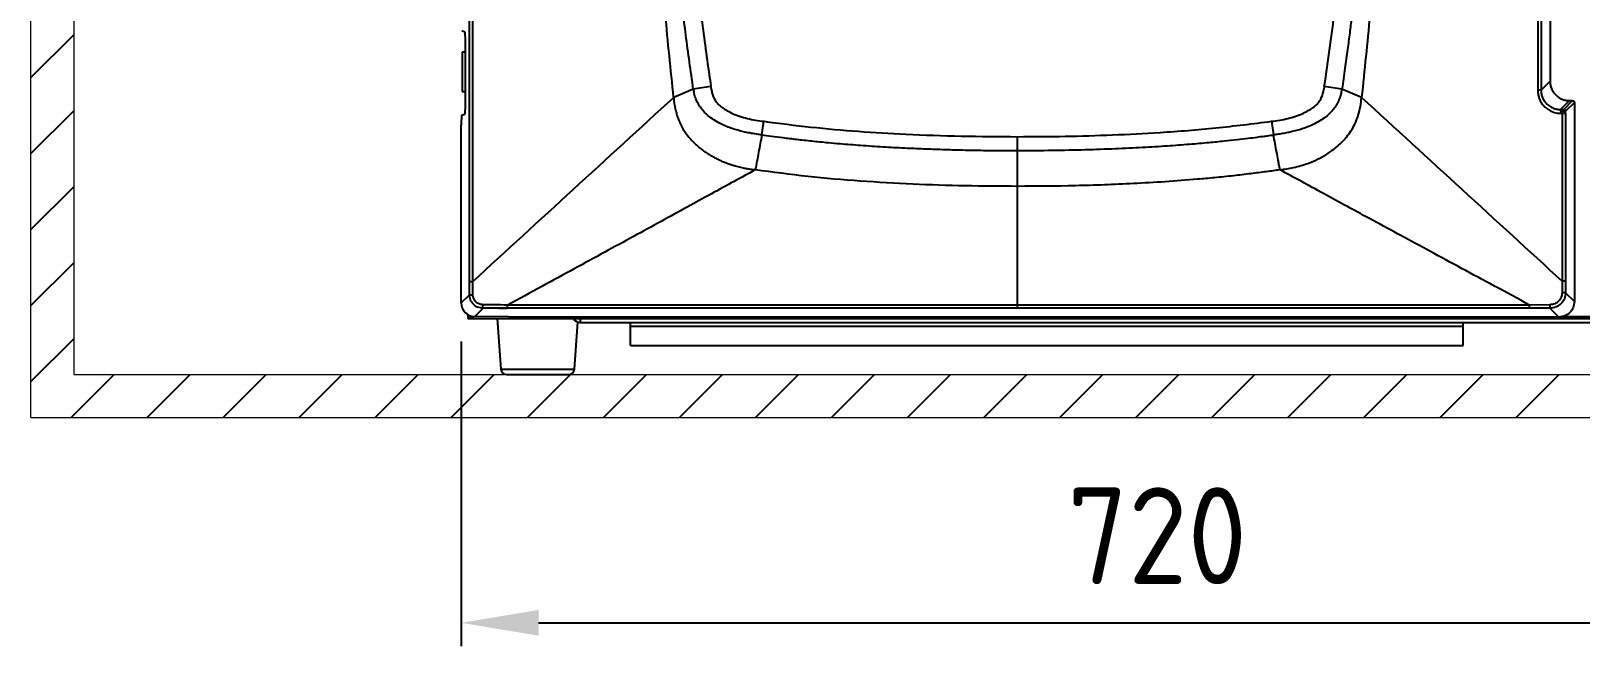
# Model space of a CAD drawing. Header units: millimetres. Extents: x 0 to 4395, y 0 to 3090.
# Drawn here: x 1617 to 2418, y 669 to 987 of the extents above; entities that cross this region are included whole.
import ezdxf

# ---------------------------------------------------------------- set-up
doc = ezdxf.new("R2010")
doc.units = ezdxf.units.MM
doc.header["$LTSCALE"] = 10
doc.header["$PDSIZE"] = -1
doc.linetypes.add('HIDDEN', pattern=[1.905, 1.27, -0.635])
doc.layers.add('D', color=102, linetype='Continuous')
doc.layers.add('H', color=2, linetype='HIDDEN')
doc.layers.add('S', color=4, linetype='Continuous', lineweight=15)
doc.styles.add('STU25', font='isocp2.shx')
doc.dimstyles.new('STU25', dxfattribs={"dimscale": 20, "dimtxt": 2.5, "dimasz": 2, "dimexe": 0.6, "dimexo": 1, "dimgap": 1, "dimtad": 1, "dimdsep": 46, "dimtxsty": 'STU25', "dimcen": 2, "dimazin": 2, "dimtfac": 1, "dimtmove": 0, "dimatfit": 3, "dimfxl": 0, "dimtolj": 1, "dimtzin": 0, "dimarcsym": 0})

# ---------------------------------------------------------------- blocks, each defined once
blk = doc.blocks.new('*D11')
at = {"layer": 'D', "color": 0, "lineweight": -2}
for p, q in [((1839.67, 826.21), (1839.67, 668.83)), ((2558.67, 819.13), (2558.67, 668.83)), ((1879.67, 680.83), (2518.67, 680.83))]:
    blk.add_line(p, q, dxfattribs=at)
at = {"layer": 'D', "color": 0}
for points in [[(1879.67, 687.49), (1879.67, 674.16), (1839.67, 680.83)], [(2518.67, 674.16), (2518.67, 687.49), (2558.67, 680.83)]]:
    blk.add_solid(points, dxfattribs=at)
at = {"layer": 'Defpoints', "color": 0}
for p in [(1839.67, 846.21), (2558.67, 839.13), (2558.67, 680.83)]:
    blk.add_point(p, dxfattribs=at)
at = {"layer": 'D', "color": 0, "insert": (2199.17, 725.83), "char_height": 50, "attachment_point": 5, "style": 'STU25'}
blk.add_mtext('\\A1;720', dxfattribs=at)

msp = doc.modelspace()

# ---------------------------------------------------------------- hatches: boundary and pattern name
at = {"layer": 'H', "ltscale": 5}
h = msp.add_hatch(dxfattribs=at)
h.set_pattern_fill('ANSI31', color=256, scale=222.222222, style=0)
h.set_pattern_definition([(45, (193650.744, 13626.528), (-19.641855, 19.641855), [])])
h.paths.add_polyline_path([(1617.451, 786.911), (1617.451, 1468.353), (2680.894, 1468.353), (2680.894, 786.911)])
h.paths.add_polyline_path([(1639.673, 1446.133), (1639.673, 809.133), (2658.672, 809.133), (2658.672, 1446.133)], flags=16)

# ---------------------------------------------------------------- linework, layer by layer
at = {"color": 7, "linetype": 'Continuous', "lineweight": 25}
for p, q in [((2395.693, 1018.256), (2395.688, 956.095)), ((2402.064, 1020.833), (2402.064, 960.751)), ((1841.603, 986.177), (1839.932, 986.733)), ((1841.862, 948.819), (1841.862, 981.153)), ((1840.172, 975.883), (1840.172, 955.383)), ((1840.172, 975.883), (1841.862, 975.883)), ((2402.064, 960.751), (2397.411, 956.098)), ((1840.172, 955.383), (1841.862, 955.383)), ((1959.548, 956.682), (1949.467, 952.397)), ((1968.67, 958.084), (1959.548, 956.683)), ((1968.915, 956.544), (1968.67, 958.084)), ((2285.472, 958.084), (2285.226, 956.544)), ((2294.593, 956.683), (2285.472, 958.084)), ((2304.677, 952.395), (2294.593, 956.682)), ((2412.1, 950.715), (2407.539, 946.154)), ((2407.824, 944.145), (2408.344, 944.149)), ((2408.347, 944.149), (2408.33, 857.397)), ((2409.122, 946.214), (2413.623, 950.715)), ((2410.126, 945.211), (2414.626, 949.711)), ((2412.1, 950.715), (2413.623, 950.715)), ((2414.626, 949.711), (2414.626, 846.887)), ((1839.673, 846.2), (1839.673, 938.209)), ((1839.932, 943.238), (1841.603, 943.794)), ((1994.945, 933.006), (1995.936, 940.026)), ((2258.204, 940.026), (2259.195, 933.006)), ((2127.071, 906.423), (2127.072, 924.939)), ((2127.071, 845.012), (2127.073, 906.423)), ((1845.69, 850.39), (1845.652, 857.247)), ((2408.33, 857.397), (2408.299, 851.405)), ((1839.673, 846.2), (1843.907, 850.433)), ((2410.075, 851.439), (2414.626, 846.887)), ((1846.645, 839.121), (1850.939, 843.415)), ((2127.071, 845.012), (1863.626, 845.075)), ((2391.511, 845.076), (2127.071, 845.012)), ((2127.071, 843.441), (2127.071, 845.012)), ((2402.126, 845.212), (2391.511, 845.076)), ((2402.038, 843.418), (2406.597, 838.858)), ((1843.172, 840.08), (1843.172, 839.143)), ((1844.182, 839.143), (1843.172, 839.143)), ((1843.172, 839.133), (1843.172, 838.133)), ((1844.182, 839.133), (1843.172, 839.133)), ((1843.172, 838.133), (1844.182, 838.133)), ((1843.672, 839.133), (1843.672, 839.143)), ((1844.182, 839.143), (1844.182, 838.133)), ((1844.182, 838.133), (2437.172, 838.133)), ((1881.439, 838.858), (1846.645, 839.121)), ((1858.247, 838.133), (1860.214, 811.909)), ((2406.597, 838.858), (1881.439, 838.858)), ((1898.13, 811.909), (1899.96, 836.312)), ((1900.96, 836.133), (1901.172, 836.133)), ((1901.172, 836.133), (2501.172, 836.133)), ((1927.172, 834.123), (1927.172, 836.133)), ((1927.172, 834.123), (2357.172, 834.123)), ((1927.172, 824.133), (1927.172, 834.123)), ((2357.172, 834.123), (2357.172, 836.133)), ((2357.172, 824.133), (2357.172, 834.123)), ((1927.172, 824.133), (2357.172, 824.133))]:
    msp.add_line(p, q, dxfattribs=at)
at = {"color": 8, "linetype": 'Continuous', "lineweight": 25}
for p, q in [((1844.182, 839.592), (1844.182, 839.143)), ((1844.182, 839.143), (1846.147, 839.143)), ((1900.96, 836.138), (1900.96, 836.133)), ((1901.172, 838.133), (1901.172, 836.133)), ((2408.033, 839.143), (2437.289, 839.143)), ((1860.214, 811.909), (1879.172, 811.909)), ((1879.172, 811.909), (1898.13, 811.909))]:
    msp.add_line(p, q, dxfattribs=at)
at = {"color": 7, "linetype": 'Continuous', "lineweight": 25, "flags": 128}
for points in [[(2407.539, 946.154), (2407.832, 946.156), (2408.062, 946.158)], [(2410.069, 944.15), (2410.021, 944.15), (2409.916, 944.15), (2409.755, 944.15), (2409.545, 944.149), (2409.29, 944.149), (2408.999, 944.149), (2408.681, 944.149), (2408.344, 944.149)], [(2410.069, 944.15), (2410.071, 895.569), (2410.072, 857.399)], [(2127.071, 924.939), (2127.071, 925.831), (2127.071, 926.724), (2127.071, 927.618), (2127.071, 928.512), (2127.071, 929.406), (2127.071, 930.301), (2127.071, 931.196), (2127.071, 932.09)], [(1843.91, 857.249), (1843.958, 857.248), (1844.065, 857.248), (1844.227, 857.248), (1844.44, 857.247), (1844.697, 857.247), (1844.991, 857.247), (1845.312, 857.247), (1845.652, 857.247)], [(2410.072, 857.399), (2410.024, 857.398), (2409.917, 857.398), (2409.755, 857.398), (2409.542, 857.398), (2409.285, 857.397), (2408.991, 857.397), (2408.67, 857.397), (2408.33, 857.397)], [(1899.903, 836.268), (1900.316, 836.183), (1900.96, 836.133)]]:
    msp.add_lwpolyline(points, dxfattribs=at)
at = {"color": 7, "linetype": 'Continuous', "lineweight": 25}
for centre, radius, start, end in [((2403.616, 944.573), 4.23, 354.198875, 21.949433), ((2404.141, 944.577), 4.228, 354.197556, 21.958247), ((2157.919, 844.787), 233.591, 359.666845, 0.070906), ((2391.087, 844.859), 11.045, 352.502811, 1.828977), ((1901.172, 840.333), 4.2, 211.588136, 270), ((1863.205, 812.133), 3, 184.289153, 270), ((1895.138, 812.133), 3, 270, 355.710847)]:
    msp.add_arc(centre, radius, start, end, dxfattribs=at)
for centre, major_axis, ratio, start_param, end_param in [((1841.598, 981.153), (0, 5.025), 0.0524078, 4.712389, 6.265732), ((1841.598, 948.819), (0, 5.025), 0.0524078, 3.1590459, 4.712389), ((1839.937, 938.214), (0, 5.025), 0.0525534, 0.0175027, 1.571778), ((1846.665, 846.166), (-1.961, 6.771), 0.9911126, 1.2865146, 2.8545719)]:
    msp.add_ellipse(centre, major_axis=major_axis, ratio=ratio, start_param=start_param, end_param=end_param, dxfattribs=at)
for points, knots in [([(1949.399, 952.383), (1947.904, 966.734), (1944.917, 995.406), (1941.745, 1038.494), (1939.755, 1081.582), (1938.773, 1124.664), (1938.15, 1181.594), (1938.107, 1252.397), (1938.137, 1308.84), (1938.152, 1337.069)], [0, 0, 0, 0, 0.112406, 0.2245659, 0.3365327, 0.4484103, 0.5602748, 0.7800741, 1, 1, 1, 1]), ([(2315.989, 1337.069), (2315.998, 1313.115), (2316.016, 1265.218), (2316.039, 1193.388), (2315.549, 1131.407), (2314.305, 1079.264), (2312.296, 1036.944), (2309.15, 994.625), (2306.213, 966.463), (2304.744, 952.368)], [0, 0, 0, 0, 0.1866101, 0.3731314, 0.5595788, 0.6694613, 0.7794353, 0.8895986, 1, 1, 1, 1]), ([(1843.91, 857.249), (1843.912, 910.802), (1843.915, 999.007), (1843.916, 1121.865), (1843.916, 1225.822), (1843.916, 1295.126), (1843.916, 1329.778)], [0, 0, 0, 0, 0.34, 0.56, 0.78, 1, 1, 1, 1]), ([(1845.652, 857.247), (1845.638, 936.002), (1845.62, 1042.857), (1845.621, 1200.367), (1845.62, 1279.123), (1845.62, 1329.778)], [0, 0, 0, 0, 0.5, 0.6783978, 1, 1, 1, 1]), ([(1959.548, 956.683), (1958.233, 965.98), (1955.62, 984.443), (1953.21, 1005.041), (1951.786, 1018.406), (1951.148, 1024.654), (1950.536, 1030.914), (1949.951, 1037.186), (1949.436, 1042.993), (1948.985, 1048.311), (1948.542, 1053.664), (1948.053, 1059.807), (1947.505, 1067.046), (1946.931, 1075.135), (1946.342, 1084.057), (1945.776, 1093.38), (1945.248, 1102.985), (1944.793, 1112.188), (1944.416, 1120.716), (1944.124, 1127.982), (1943.969, 1132.407), (1943.899, 1134.409)], [0, 0, 0, 0, 0.1578072, 0.3133675, 0.3485042, 0.3836901, 0.4189257, 0.4542111, 0.4895468, 0.5169142, 0.5439049, 0.5798123, 0.6204796, 0.6659089, 0.7161031, 0.7707519, 0.822876, 0.8777732, 0.9255956, 0.9663389, 1, 1, 1, 1]), ([(1952.078, 1134.82), (1952.398, 1128.302), (1953.043, 1115.131), (1954.282, 1095.117), (1955.713, 1074.899), (1957.308, 1054.955), (1958.96, 1036.66), (1960.656, 1019.924), (1962.39, 1004.471), (1964.299, 989.079), (1966.373, 973.636), (1967.9, 963.294), (1968.67, 958.084)], [0, 0, 0, 0, 0.1102429, 0.2227506, 0.338736, 0.4526254, 0.5607273, 0.6490361, 0.7367921, 0.823409, 0.9110395, 1, 1, 1, 1]), ([(2285.472, 958.084), (2286.449, 964.74), (2288.386, 977.927), (2290.922, 997.489), (2293.175, 1016.872), (2295.178, 1036.548), (2296.965, 1056.533), (2298.556, 1076.583), (2299.936, 1096.25), (2301.124, 1115.622), (2301.752, 1128.452), (2302.063, 1134.82)], [0, 0, 0, 0, 0.1136341, 0.2251598, 0.3332024, 0.4432572, 0.5592578, 0.6721438, 0.7830174, 0.8922995, 1, 1, 1, 1]), ([(2310.243, 1134.409), (2310.188, 1132.819), (2310.067, 1129.365), (2309.85, 1123.769), (2309.58, 1117.347), (2309.247, 1110.099), (2308.841, 1102.025), (2308.371, 1093.507), (2307.863, 1085.099), (2307.262, 1075.85), (2306.565, 1065.96), (2305.755, 1055.455), (2304.896, 1045.128), (2304.067, 1035.872), (2303.253, 1027.384), (2302.52, 1020.091), (2301.751, 1012.796), (2300.978, 1005.774), (2300.24, 999.312), (2299.457, 992.751), (2298.551, 985.462), (2297.424, 976.807), (2296.101, 967.093), (2295.113, 960.271), (2294.593, 956.682)], [0, 0, 0, 0, 0.0267259, 0.0580948, 0.0941049, 0.1347543, 0.1800406, 0.2299613, 0.2781226, 0.3215992, 0.3857333, 0.4447551, 0.4986695, 0.5598887, 0.600917, 0.6419778, 0.6830722, 0.7242007, 0.7607036, 0.7923691, 0.8352491, 0.8841461, 0.9390621, 1, 1, 1, 1]), ([(2397.407, 1016.253), (2397.407, 1005.024), (2397.409, 984.973), (2397.41, 964.921), (2397.411, 956.098)], [0, 0, 0, 0, 0.5599999, 1, 1, 1, 1]), ([(2402.064, 960.751), (2402.101, 960.091), (2402.176, 958.777), (2402.774, 956.882), (2403.696, 955.135), (2404.958, 953.607), (2406.486, 952.345), (2408.234, 951.424), (2410.128, 950.826), (2411.441, 950.752), (2412.1, 950.715)], [0, 0, 0, 0, 0.1255528, 0.249993, 0.3750355, 0.5000736, 0.6251271, 0.7500803, 0.8746941, 1, 1, 1, 1]), ([(1845.652, 857.247), (1862.953, 873.11), (1897.557, 904.835), (1932.147, 936.55), (1949.443, 952.408)], [0, 0, 0, 0, 0.4999978, 1, 1, 1, 1]), ([(1949.4, 952.369), (1949.43, 951.996), (1949.495, 951.196), (1949.645, 949.918), (1949.842, 948.596), (1950.083, 947.283), (1950.349, 946.034), (1950.64, 944.905), (1950.951, 943.778), (1951.333, 942.511), (1951.725, 941.389), (1952.068, 940.504), (1952.283, 939.978), (1952.522, 939.424), (1952.785, 938.844), (1953.076, 938.238), (1953.292, 937.81), (1953.49, 937.434), (1953.809, 936.843), (1954.529, 935.599), (1955.838, 933.616), (1957.42, 931.606), (1959.048, 929.821), (1960.427, 928.452), (1961.839, 927.175), (1963.377, 925.901), (1965.057, 924.634), (1966.897, 923.382), (1968.789, 922.219), (1970.723, 921.147), (1972.684, 920.171), (1974.662, 919.289), (1976.436, 918.588), (1978.194, 917.95), (1980.135, 917.308), (1982.572, 916.61), (1985.048, 916.019), (1987.381, 915.563), (1989.473, 915.227), (1990.885, 915.063), (1991.585, 914.982)], [0, 0, 0, 0, 0.0182272, 0.0391291, 0.0627314, 0.083433, 0.1041801, 0.1250013, 0.1403023, 0.1611674, 0.1895236, 0.1982228, 0.2074634, 0.2172549, 0.2276069, 0.2385294, 0.2500311, 0.2510079, 0.2592411, 0.282761, 0.3210933, 0.3750606, 0.4072386, 0.4388618, 0.4698325, 0.5000604, 0.5361909, 0.5723958, 0.6085464, 0.6445058, 0.6801446, 0.7153697, 0.750089, 0.7731371, 0.806563, 0.8497538, 0.8967369, 0.9306579, 0.9656575, 1, 1, 1, 1]), ([(1959.548, 956.682), (1959.597, 956.402), (1959.695, 955.838), (1959.8, 955.275), (1959.852, 954.991)], [0, 0, 0, 0, 0.4970537, 1, 1, 1, 1]), ([(1994.945, 933.006), (1994.073, 933.116), (1991.943, 933.385), (1988.762, 933.936), (1985.532, 934.623), (1982.568, 935.369), (1979.659, 936.249), (1976.665, 937.347), (1973.449, 938.79), (1970.228, 940.605), (1967.252, 942.797), (1964.949, 945.04), (1963.111, 947.349), (1961.687, 949.723), (1960.544, 952.305), (1960.084, 954.093), (1959.852, 954.991)], [0, 0, 0, 0, 0.05962902, 0.14562811, 0.21887449, 0.28360184, 0.35291776, 0.4249624, 0.49979852, 0.59179673, 0.6752739, 0.74980072, 0.80919362, 0.87495734, 0.93714032, 1, 1, 1, 1]), ([(1968.915, 956.544), (1969.03, 955.842), (1969.26, 954.436), (1970.004, 952.426), (1971.024, 950.543), (1972.542, 948.743), (1974.518, 947.059), (1976.906, 945.508), (1979.883, 943.984), (1983.429, 942.587), (1987.543, 941.465), (1991.719, 940.622), (1994.53, 940.225), (1995.936, 940.026)], [0, 0, 0, 0, 0.0625303, 0.1250851, 0.1876686, 0.2501701, 0.3311639, 0.4153603, 0.5002272, 0.6251873, 0.7501083, 0.8750438, 1, 1, 1, 1]), ([(2258.204, 940.026), (2259.61, 940.225), (2262.421, 940.621), (2266.598, 941.465), (2270.711, 942.587), (2274.258, 943.983), (2277.235, 945.507), (2279.622, 947.058), (2281.601, 948.742), (2283.111, 950.544), (2284.508, 953.044), (2284.939, 955.145), (2285.226, 956.544)], [0, 0, 0, 0, 0.1250014, 0.2499824, 0.3749487, 0.4999537, 0.5848341, 0.6690579, 0.7501019, 0.8126267, 0.8752326, 1, 1, 1, 1]), ([(2294.289, 954.991), (2294.152, 954.429), (2293.858, 953.23), (2293.237, 951.49), (2292.449, 949.78), (2291.532, 948.182), (2290.486, 946.659), (2289.007, 944.858), (2286.89, 942.799), (2283.915, 940.606), (2279.804, 938.289), (2274.763, 936.251), (2270.071, 934.958), (2266.461, 934.16), (2263.84, 933.662), (2261.364, 933.274), (2259.829, 933.084), (2259.198, 933.005)], [0, 0, 0, 0, 0.0392538, 0.0836891, 0.1250943, 0.1668631, 0.2085555, 0.2502913, 0.3247877, 0.4082669, 0.5003007, 0.6442691, 0.7758775, 0.8300329, 0.8950869, 0.9568557, 1, 1, 1, 1]), ([(2262.592, 914.963), (2264.948, 915.327), (2269.817, 916.08), (2276.298, 917.929), (2281.991, 920.334), (2286.798, 922.995), (2290.935, 925.943), (2294.349, 928.991), (2297.072, 931.963), (2299.381, 935.134), (2301.452, 938.8), (2303.085, 942.996), (2304.159, 947.673), (2304.547, 950.805), (2304.74, 952.361)], [0, 0, 0, 0, 0.1163866, 0.2403988, 0.3278317, 0.4176957, 0.5081441, 0.5752138, 0.6408404, 0.7045631, 0.7663434, 0.8459314, 0.9234578, 1, 1, 1, 1]), ([(2294.289, 954.991), (2294.342, 955.275), (2294.446, 955.838), (2294.544, 956.402), (2294.593, 956.682)], [0, 0, 0, 0, 0.5029425, 1, 1, 1, 1]), ([(2304.743, 952.367), (2322.005, 936.541), (2356.528, 904.89), (2391.063, 873.228), (2408.33, 857.397)], [0, 0, 0, 0, 0.4999997, 1, 1, 1, 1]), ([(2397.411, 956.098), (2397.376, 956.098), (2397.305, 956.097), (2396.91, 956.096), (2396.356, 956.095), (2395.903, 956.095), (2395.678, 956.095)], [0, 0, 0, 0, 0.25029071, 0.49985889, 0.75084869, 1, 1, 1, 1]), ([(2395.69, 956.095), (2395.721, 955.445), (2395.786, 954.104), (2396.318, 952.088), (2397.226, 950.085), (2398.574, 948.192), (2400.355, 946.521), (2402.545, 945.203), (2405.079, 944.305), (2406.892, 944.199), (2407.819, 944.145)], [0, 0, 0, 0, 0.1025107, 0.211406, 0.3267942, 0.4486462, 0.5769277, 0.7115978, 0.8526236, 1, 1, 1, 1]), ([(2397.411, 956.098), (2397.449, 955.432), (2397.526, 954.105), (2398.137, 952.204), (2398.925, 950.753), (2399.724, 949.702), (2400.467, 948.904), (2401.378, 948.128), (2402.48, 947.41), (2403.84, 946.768), (2405.536, 946.251), (2406.842, 946.188), (2407.539, 946.154)], [0, 0, 0, 0, 0.125476, 0.2499736, 0.3732363, 0.4362086, 0.5000666, 0.5799639, 0.6633219, 0.7501813, 0.86672, 1, 1, 1, 1]), ([(2408.062, 946.158), (2408.208, 946.16), (2408.501, 946.165), (2408.83, 946.179), (2409.06, 946.196), (2409.101, 946.208), (2409.122, 946.214)], [0, 0, 0, 0, 0.28048307, 0.56420843, 0.7831176, 1, 1, 1, 1]), ([(2408.062, 946.158), (2408.102, 946.137), (2408.184, 946.095), (2408.439, 945.878), (2408.765, 945.573), (2409.138, 945.218), (2409.492, 944.855), (2409.789, 944.532), (2410.004, 944.27), (2410.047, 944.191), (2410.069, 944.15)], [0, 0, 0, 0, 0.1226569, 0.2496212, 0.3775465, 0.500123, 0.6271305, 0.7505978, 0.8721, 1, 1, 1, 1]), ([(2409.122, 946.214), (2409.254, 946.199), (2409.516, 946.168), (2409.847, 945.936), (2410.08, 945.604), (2410.11, 945.342), (2410.126, 945.211)], [0, 0, 0, 0, 0.2499973, 0.5, 0.7500027, 1, 1, 1, 1]), ([(2410.069, 944.15), (2410.071, 944.297), (2410.076, 944.591), (2410.09, 944.921), (2410.107, 945.149), (2410.12, 945.19), (2410.126, 945.211)], [0, 0, 0, 0, 0.27928857, 0.56249924, 0.78179475, 1, 1, 1, 1]), ([(2413.623, 950.715), (2413.754, 950.7), (2414.017, 950.67), (2414.349, 950.437), (2414.581, 950.106), (2414.611, 949.843), (2414.626, 949.711)], [0, 0, 0, 0, 0.2500023, 0.499999, 0.7500089, 1, 1, 1, 1]), ([(1995.936, 940.026), (2004.054, 938.993), (2020.285, 936.927), (2044.738, 934.773), (2070.695, 933.257), (2098.145, 932.247), (2117.428, 932.143), (2127.071, 932.09)], [0, 0, 0, 0, 0.1867035, 0.3733245, 0.5600003, 0.7799823, 1, 1, 1, 1]), ([(2127.071, 932.09), (2135.253, 932.124), (2151.614, 932.191), (2176.147, 932.966), (2202.115, 934.258), (2229.503, 936.413), (2248.636, 938.821), (2258.204, 940.026)], [0, 0, 0, 0, 0.1866926, 0.3733333, 0.5600156, 0.7799744, 1, 1, 1, 1]), ([(1994.943, 933.006), (1994.385, 930.003), (1993.27, 923.998), (1992.148, 917.995), (1991.587, 914.993)], [0, 0, 0, 0, 0.5000244, 1, 1, 1, 1]), ([(1994.945, 933.006), (1996.586, 932.785), (2000.21, 932.297), (2006.164, 931.541), (2013.153, 930.71), (2020.926, 929.862), (2028.447, 929.117), (2036.825, 928.365), (2046.3, 927.618), (2057.421, 926.887), (2068.234, 926.306), (2078.432, 925.854), (2088.437, 925.496), (2098.807, 925.21), (2109.075, 925.025), (2118.517, 924.934), (2124.367, 924.938), (2127.07, 924.939)], [0, 0, 0, 0, 0.0374881, 0.0828039, 0.1359324, 0.1968614, 0.2598619, 0.3070829, 0.3873658, 0.4750846, 0.5594587, 0.6325961, 0.706237, 0.7861741, 0.867522, 0.9387936, 1, 1, 1, 1]), ([(2127.072, 924.939), (2133.121, 924.963), (2144.772, 925.009), (2161.577, 925.37), (2177.043, 925.895), (2191.17, 926.57), (2203.96, 927.349), (2215.411, 928.198), (2225.177, 929.046), (2233.364, 929.85), (2240.079, 930.575), (2245.768, 931.24), (2250.431, 931.821), (2254.071, 932.298), (2256.688, 932.654), (2258.229, 932.869), (2258.936, 932.969), (2259.122, 932.995), (2259.173, 933.002), (2259.189, 933.004), (2259.194, 933.005), (2259.196, 933.005)], [0, 0, 0, 0, 0.1369824, 0.2638494, 0.3806444, 0.4874025, 0.5841358, 0.6708139, 0.7474045, 0.8061307, 0.8571137, 0.900348, 0.9358258, 0.963538, 0.9834757, 0.9956314, 0.9987893, 0.999638, 0.9998799, 0.9999552, 1, 1, 1, 1]), ([(2262.59, 914.97), (2262.58, 915.022), (2262.562, 915.114), (2262.53, 915.28), (2262.485, 915.524), (2262.401, 915.958), (2262.255, 916.735), (2261.991, 918.122), (2261.524, 920.6), (2260.571, 925.669), (2259.761, 929.999), (2259.198, 933.005)], [0, 0, 0, 0, 0.0086286, 0.0154097, 0.0275273, 0.0491572, 0.087787, 0.1567715, 0.2799651, 0.4999683, 1, 1, 1, 1]), ([(1991.59, 914.982), (1987.939, 912.979), (1980.375, 908.828), (1968.626, 902.382), (1956.062, 895.494), (1942.653, 888.152), (1928.466, 880.393), (1913.482, 872.211), (1897.686, 863.6), (1880.97, 854.499), (1869.512, 848.273), (1863.627, 845.075)], [0, 0, 0, 0, 0.085742, 0.1776254, 0.2758582, 0.3806493, 0.4922076, 0.6085636, 0.7318484, 0.8622607, 1, 1, 1, 1]), ([(2127.071, 906.417), (2118.039, 906.458), (2099.969, 906.539), (2072.865, 907.476), (2045.759, 909.052), (2018.621, 911.299), (2000.612, 913.752), (1991.588, 914.982)], [0, 0, 0, 0, 0.1994264, 0.3989639, 0.5987365, 0.7989409, 1, 1, 1, 1]), ([(2262.592, 914.96), (2260.231, 914.629), (2255.206, 913.926), (2247.201, 912.897), (2238.277, 911.852), (2229.085, 910.886), (2217.308, 909.796), (2203.344, 908.733), (2182.352, 907.536), (2156.962, 906.568), (2137.032, 906.467), (2127.071, 906.417)], [0, 0, 0, 0, 0.0526214, 0.112008, 0.17816, 0.2509499, 0.3160373, 0.4392147, 0.5600818, 0.780143, 1, 1, 1, 1]), ([(2391.51, 845.077), (2385.493, 848.317), (2373.78, 854.624), (2356.697, 863.843), (2340.559, 872.566), (2325.342, 880.807), (2311.094, 888.538), (2297.778, 895.775), (2285.358, 902.538), (2273.718, 908.885), (2266.218, 912.98), (2262.592, 914.96)], [0, 0, 0, 0, 0.1397364, 0.2719975, 0.3969915, 0.5149254, 0.6260063, 0.7286333, 0.8250447, 0.9154354, 1, 1, 1, 1]), ([(1843.907, 850.433), (1843.907, 851.206), (1843.909, 852.478), (1843.909, 854.25), (1843.909, 855.749), (1843.91, 856.749), (1843.91, 857.249)], [0, 0, 0, 0, 0.3400013, 0.559999, 0.7800001, 1, 1, 1, 1]), ([(2410.072, 857.399), (2410.072, 856.286), (2410.073, 854.299), (2410.074, 852.313), (2410.075, 851.439)], [0, 0, 0, 0, 0.5600023, 1, 1, 1, 1]), ([(1850.939, 843.415), (1850.024, 843.518), (1848.183, 843.725), (1845.846, 845.349), (1844.219, 847.681), (1844.01, 849.523), (1843.907, 850.433)], [0, 0, 0, 0, 0.2485197, 0.4997271, 0.7528364, 1, 1, 1, 1]), ([(1843.907, 850.433), (1843.943, 850.428), (1844.016, 850.418), (1844.424, 850.404), (1844.995, 850.394), (1845.459, 850.391), (1845.69, 850.39)], [0, 0, 0, 0, 0.2500116, 0.4999912, 0.7500024, 1, 1, 1, 1]), ([(1850.838, 845.228), (1850.169, 845.315), (1848.828, 845.489), (1847.142, 846.689), (1845.944, 848.377), (1845.775, 849.721), (1845.69, 850.39)], [0, 0, 0, 0, 0.2491339, 0.4999491, 0.7508235, 1, 1, 1, 1]), ([(2410.075, 851.439), (2409.954, 850.388), (2409.714, 848.285), (2408.136, 846.028), (2406.479, 844.689), (2404.608, 843.689), (2403.054, 843.525), (2402.038, 843.418)], [0, 0, 0, 0, 0.2497943, 0.4996233, 0.6311791, 0.7585931, 1, 1, 1, 1]), ([(2408.299, 851.405), (2408.199, 850.601), (2407.996, 848.99), (2406.557, 846.966), (2404.536, 845.527), (2402.928, 845.317), (2402.126, 845.212)], [0, 0, 0, 0, 0.2492413, 0.5000494, 0.7509086, 1, 1, 1, 1]), ([(2410.074, 851.439), (2410.038, 851.435), (2409.966, 851.427), (2409.56, 851.416), (2408.992, 851.408), (2408.53, 851.406), (2408.299, 851.405)], [0, 0, 0, 0, 0.2499187, 0.4999992, 0.7499773, 1, 1, 1, 1]), ([(1863.626, 845.075), (1861.238, 845.095), (1856.973, 845.13), (1852.712, 845.198), (1850.838, 845.228)], [0, 0, 0, 0, 0.5600014, 1, 1, 1, 1]), ([(1850.939, 843.415), (1850.927, 843.452), (1850.903, 843.526), (1850.871, 843.942), (1850.847, 844.523), (1850.841, 844.993), (1850.838, 845.228)], [0, 0, 0, 0, 0.2500073, 0.5000016, 0.7500126, 1, 1, 1, 1]), ([(1863.63, 843.429), (1861.26, 843.429), (1857.028, 843.428), (1852.8, 843.419), (1850.939, 843.415)], [0, 0, 0, 0, 0.56000459, 1, 1, 1, 1]), ([(1859.136, 843.428), (1859.554, 843.429), (1861.051, 843.432), (1862.549, 843.443), (1863.63, 843.452)], [0, 0, 0, 0, 0.27865038, 1, 1, 1, 1]), ([(1863.63, 843.429), (1863.63, 843.462), (1863.629, 843.529), (1863.628, 843.901), (1863.627, 844.425), (1863.627, 844.858), (1863.626, 845.075)], [0, 0, 0, 0, 0.2494291, 0.5000496, 0.7498094, 1, 1, 1, 1]), ([(2127.071, 843.441), (2077.895, 843.441), (1990.081, 843.439), (1902.268, 843.432), (1863.63, 843.429)], [0, 0, 0, 0, 0.56, 1, 1, 1, 1]), ([(2391.507, 843.429), (2342.146, 843.433), (2254, 843.44), (2165.855, 843.441), (2127.071, 843.441)], [0, 0, 0, 0, 0.56, 1, 1, 1, 1]), ([(2402.038, 843.418), (2400.845, 843.42), (2398.88, 843.424), (2396.142, 843.427), (2393.824, 843.428), (2392.279, 843.429), (2391.507, 843.429)], [0, 0, 0, 0, 0.3399979, 0.559998, 0.7799995, 1, 1, 1, 1]), ([(2414.626, 846.887), (2414.506, 845.835), (2414.265, 843.73), (2412.409, 841.075), (2409.753, 839.219), (2407.649, 838.979), (2406.597, 838.858)], [0, 0, 0, 0, 0.2500106, 0.5000718, 0.750067, 1, 1, 1, 1]), ([(1863.205, 809.133), (1863.257, 809.133), (1863.364, 809.133), (1864.252, 809.133), (1865.725, 809.133), (1867.802, 809.133), (1870.355, 809.133), (1873.216, 809.133), (1876.192, 809.133), (1878.198, 809.133), (1879.172, 809.133)], [0, 0, 0, 0, 0.1165175, 0.2400129, 0.3686416, 0.5000001, 0.6313586, 0.7599883, 0.8834836, 1, 1, 1, 1]), ([(1879.172, 809.133), (1880.146, 809.133), (1882.152, 809.133), (1885.127, 809.133), (1887.989, 809.133), (1890.542, 809.133), (1892.619, 809.133), (1894.092, 809.133), (1894.98, 809.133), (1895.087, 809.133), (1895.138, 809.133)], [0, 0, 0, 0, 0.1165153, 0.2400107, 0.3686406, 0.5000002, 0.6313581, 0.7599869, 0.8834823, 1, 1, 1, 1])]:
    msp.add_open_spline(points, degree=3, knots=knots, dxfattribs=at)
at = {"layer": 'S', "linetype": 'Continuous'}
for p, q in [((1617.451, 786.911), (1617.451, 1468.353)), ((1639.673, 809.133), (1639.673, 1446.133)), ((1639.673, 809.133), (2658.672, 809.133)), ((1617.451, 786.911), (2680.894, 786.911))]:
    msp.add_line(p, q, dxfattribs=at)

# ---------------------------------------------------------------- dimensions: what is measured, and where the dimension line sits
at = {"layer": 'D'}
dim = msp.add_linear_dim(base=(2558.672, 680.826), p1=(1839.673, 846.212), p2=(2558.672, 839.133), text='720', dimstyle='STU25', override={"dimtxsty": 'STU25'}, dxfattribs=at)
dim.commit()
dim.dimension.update_dxf_attribs({"geometry": '*D11', "text_midpoint": (2199.172, 725.826)})

doc.saveas('drawing.dxf')
